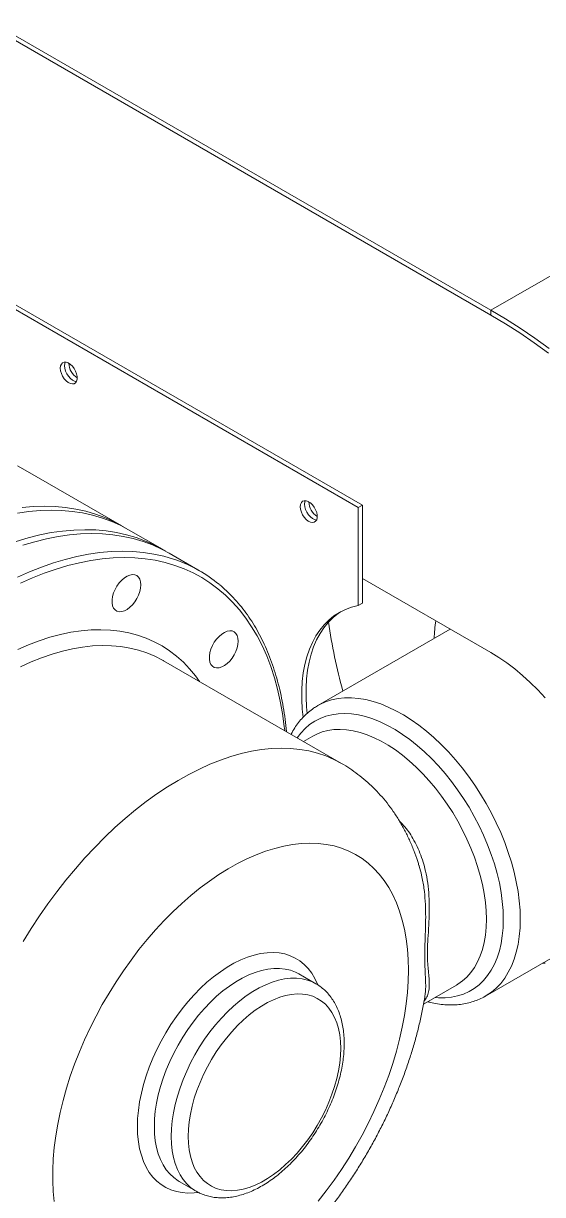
# Model space of a CAD drawing. Header units: millimetres. Extents: x 26816 to 90584, y 11074 to 56542.
# Drawn here: x 48742 to 49002, y 36932 to 37519 of the extents above; entities that cross this region are included whole.
import ezdxf

# ---------------------------------------------------------------- set-up
doc = ezdxf.new("R2010")
doc.units = ezdxf.units.MM
doc.layers.add('MAU_CAM', color=30, linetype='Continuous')

msp = doc.modelspace()

# ---------------------------------------------------------------- linework, layer by layer
at = {"layer": 'MAU_CAM', "linetype": 'Continuous', "lineweight": 0}
for p, q in [((48615.1, 37581.13), (48976.43, 37372.54)), ((48619.34, 37581.13), (48976.43, 37374.99)), ((48619.34, 37578.68), (48976.43, 37372.54)), ((49315.84, 37570.93), (48976.43, 37374.99)), ((48612.98, 37447.63), (48909.96, 37276.18)), ((48615.1, 37448.85), (48912.08, 37277.4)), ((48976.43, 37372.54), (48976.43, 37374.99)), ((48791.51, 37266.99), (48743.14, 37294.91)), ((48909.96, 37276.18), (48912.08, 37277.4)), ((48909.96, 37276.18), (48909.96, 37227.05)), ((48912.08, 37277.4), (48912.08, 37228.28)), ((48811.87, 37255.24), (48794.9, 37265.03)), ((48830.54, 37244.46), (48815.27, 37253.28)), ((48912.08, 37240.66), (48976.43, 37203.51)), ((48909.96, 37227.05), (48912.08, 37228.28)), ((48956.07, 37215.27), (48889.74, 37176.97)), ((48812.48, 37199.46), (48812.2, 37199.62)), ((48901.58, 37148.03), (48812.48, 37199.46)), ((48889.55, 37176.86), (48889.74, 37176.97)), ((48887.26, 37161.68), (48882.59, 37158.99)), ((48973.74, 37031.48), (49034.58, 37066.6)), ((48888.76, 37037.65), (48880.28, 37042.55)), ((48942.62, 37027.37), (48959.25, 37036.97)), ((48959.16, 37036.92), (48959.25, 37036.97)), ((48973.84, 37031.54), (48973.74, 37031.48)), ((48820.28, 36938.62), (48828.77, 36933.72)), ((48828.87, 36933.66), (48828.77, 36933.72))]:
    msp.add_line(p, q, dxfattribs=at)
at = {"layer": 'MAU_CAM', "linetype": 'Continuous', "lineweight": 0, "flags": 128}
for points in [[(48976.43, 37374.99), (48983.75, 37370.62), (48991.06, 37365.96), (48998.35, 37361.02), (49005.62, 37355.8)], [(48976.43, 37372.54), (48983.68, 37368.21), (48990.91, 37363.6), (48998.14, 37358.71), (49005.33, 37353.55)], [(48976.43, 37372.54), (48983.68, 37368.21), (48990.91, 37363.6), (48998.14, 37358.71), (49005.33, 37353.55)], [(48760.76, 37345.98), (48760.9, 37347.12), (48761.29, 37348.04), (48761.91, 37348.67), (48762.73, 37348.98), (48763.69, 37348.95), (48764.74, 37348.57), (48765.8, 37347.88), (48766.81, 37346.92), (48767.71, 37345.74), (48768.44, 37344.43), (48768.95, 37343.06), (48769.21, 37341.72), (48769.21, 37340.49), (48768.95, 37339.45), (48768.44, 37338.67), (48767.71, 37338.19), (48766.81, 37338.06), (48765.8, 37338.26), (48764.74, 37338.8), (48763.69, 37339.63), (48762.73, 37340.71), (48761.91, 37341.96), (48761.29, 37343.32), (48760.9, 37344.68), (48760.76, 37345.98)], [(48762.88, 37347.2), (48763.02, 37348.35), (48763.26, 37349)], [(48762.88, 37347.2), (48763.02, 37348.35), (48763.26, 37349)], [(48768.87, 37339.28), (48767.92, 37339.48), (48766.86, 37340.02), (48765.81, 37340.85), (48764.85, 37341.93), (48764.03, 37343.19), (48763.41, 37344.54), (48763.02, 37345.91), (48762.88, 37347.2)], [(48768.87, 37339.28), (48767.92, 37339.48), (48766.86, 37340.02), (48765.81, 37340.85), (48764.85, 37341.93), (48764.03, 37343.19), (48763.41, 37344.54), (48763.02, 37345.91), (48762.88, 37347.2)], [(48739.31, 37296.97), (48743.14, 37294.91)], [(48880.97, 37276.59), (48881.1, 37277.73), (48881.49, 37278.64), (48882.12, 37279.28), (48882.94, 37279.59), (48883.9, 37279.55), (48884.95, 37279.18), (48886.01, 37278.49), (48887.02, 37277.53), (48887.92, 37276.35), (48888.65, 37275.03), (48889.16, 37273.66), (48889.42, 37272.32), (48889.42, 37271.09), (48889.16, 37270.06), (48888.65, 37269.28), (48887.92, 37268.8), (48887.02, 37268.66), (48886.01, 37268.87), (48884.95, 37269.4), (48883.9, 37270.23), (48882.94, 37271.31), (48882.12, 37272.57), (48881.49, 37273.92), (48881.1, 37275.29), (48880.97, 37276.59)], [(48883.09, 37277.81), (48883.22, 37278.95), (48883.47, 37279.61)], [(48883.09, 37277.81), (48883.22, 37278.95), (48883.47, 37279.61)], [(48739.26, 37273.38), (48744.97, 37274.2), (48750.59, 37274.7), (48756.1, 37274.87), (48761.5, 37274.72), (48766.78, 37274.25), (48771.93, 37273.45), (48776.94, 37272.34), (48781.81, 37270.9), (48786.52, 37269.15), (48791.07, 37267.09), (48794.9, 37265.03)], [(48741.58, 37276.16), (48747.19, 37276.66), (48752.7, 37276.83), (48758.11, 37276.68), (48763.39, 37276.21), (48768.54, 37275.41), (48773.55, 37274.3), (48778.42, 37272.86), (48783.13, 37271.11), (48787.68, 37269.05), (48792.05, 37266.67), (48793.19, 37265.99)], [(48889.08, 37269.89), (48888.13, 37270.09), (48887.07, 37270.63), (48886.02, 37271.46), (48885.06, 37272.54), (48884.24, 37273.79), (48883.62, 37275.15), (48883.22, 37276.51), (48883.09, 37277.81)], [(48889.08, 37269.89), (48888.13, 37270.09), (48887.07, 37270.63), (48886.02, 37271.46), (48885.06, 37272.54), (48884.24, 37273.79), (48883.62, 37275.15), (48883.22, 37276.51), (48883.09, 37277.81)], [(48738.65, 37259.21), (48744.58, 37260.98), (48750.44, 37262.44), (48756.23, 37263.58), (48761.94, 37264.4), (48767.56, 37264.9), (48773.07, 37265.07), (48778.47, 37264.92), (48783.75, 37264.45), (48788.9, 37263.66), (48793.92, 37262.54), (48798.78, 37261.11), (48803.49, 37259.36), (48808.04, 37257.29), (48812.42, 37254.92), (48813.56, 37254.23)], [(48742.04, 37257.25), (48747.97, 37259.02), (48753.84, 37260.48), (48759.63, 37261.62), (48765.33, 37262.44), (48770.95, 37262.94), (48776.46, 37263.11), (48781.86, 37262.96), (48787.15, 37262.49), (48792.3, 37261.7), (48797.31, 37260.58), (48802.18, 37259.15), (48806.89, 37257.4), (48811.43, 37255.33), (48815.27, 37253.28)], [(48739.25, 37241.24), (48745.31, 37243.95), (48751.33, 37246.34), (48757.32, 37248.43), (48763.24, 37250.21), (48769.11, 37251.67), (48774.9, 37252.81), (48780.61, 37253.63), (48786.22, 37254.12), (48791.74, 37254.3), (48797.14, 37254.15), (48802.42, 37253.68), (48807.57, 37252.88), (48812.58, 37251.77), (48817.45, 37250.33), (48819.05, 37249.78)], [(48873.15, 37164.43), (48872.93, 37166.54), (48872.06, 37172.93), (48870.96, 37179.14), (48869.61, 37185.14), (48868.02, 37190.94), (48866.19, 37196.52), (48864.13, 37201.87), (48861.84, 37206.98), (48859.32, 37211.85), (48856.57, 37216.47), (48853.61, 37220.82), (48850.44, 37224.91), (48847.06, 37228.72), (48843.48, 37232.25), (48839.7, 37235.49), (48835.73, 37238.44), (48831.58, 37241.09), (48827.25, 37243.43), (48822.75, 37245.48), (48818.1, 37247.21), (48813.29, 37248.62), (48808.33, 37249.73), (48803.24, 37250.51), (48798.02, 37250.98), (48792.68, 37251.13), (48787.23, 37250.95), (48781.68, 37250.46), (48776.03, 37249.65), (48770.31, 37248.53), (48764.51, 37247.08), (48758.65, 37245.33), (48752.74, 37243.26), (48746.78, 37240.89), (48740.79, 37238.22)], [(48801.07, 37237.45), (48800.94, 37238.95), (48800.55, 37240.25), (48799.92, 37241.29), (48799.07, 37242.05), (48798.04, 37242.49), (48796.85, 37242.59), (48795.55, 37242.36), (48794.2, 37241.81), (48792.83, 37240.94), (48791.5, 37239.8), (48790.25, 37238.42), (48789.13, 37236.86), (48788.19, 37235.16), (48787.44, 37233.4), (48786.93, 37231.64), (48786.67, 37229.94), (48786.67, 37228.35), (48786.93, 37226.95), (48787.44, 37225.77), (48788.19, 37224.87), (48789.13, 37224.27), (48790.25, 37223.99), (48791.5, 37224.06), (48792.83, 37224.45), (48794.2, 37225.17), (48795.55, 37226.18), (48796.85, 37227.44), (48798.04, 37228.92), (48799.07, 37230.56), (48799.92, 37232.29), (48800.55, 37234.06), (48800.94, 37235.8), (48801.07, 37237.45)], [(48909.96, 37227.05), (48906.68, 37226.24), (48903.56, 37225.1), (48900.6, 37223.64), (48897.83, 37221.87), (48895.24, 37219.8), (48892.85, 37217.42), (48890.68, 37214.76), (48888.72, 37211.82), (48887, 37208.61), (48885.5, 37205.15), (48884.24, 37201.46), (48883.23, 37197.53), (48882.47, 37193.4), (48881.96, 37189.08), (48881.71, 37184.58), (48881.71, 37179.93), (48881.96, 37175.14), (48882.36, 37171.13)], [(48901.39, 37224.07), (48899.95, 37223.1), (48897.36, 37221.02), (48894.98, 37218.65), (48892.8, 37215.98), (48890.85, 37213.04), (48889.12, 37209.84), (48887.62, 37206.38), (48886.37, 37202.68), (48885.36, 37198.76), (48884.59, 37194.63), (48884.09, 37190.31), (48883.83, 37185.81), (48883.83, 37181.15), (48884.09, 37176.36), (48884.4, 37173.08)], [(48739.48, 37205.12), (48744.89, 37207.45), (48750.25, 37209.47), (48755.57, 37211.18), (48760.83, 37212.58), (48766.02, 37213.66), (48771.13, 37214.42), (48776.14, 37214.86), (48781.06, 37214.97), (48785.85, 37214.77), (48790.53, 37214.24), (48795.07, 37213.39), (48799.47, 37212.22), (48803.72, 37210.73), (48807.81, 37208.93), (48811.73, 37206.82), (48815.47, 37204.41), (48819.02, 37201.69), (48822.38, 37198.68), (48825.54, 37195.38), (48828.5, 37191.8), (48830.49, 37189.07)], [(48849.83, 37209.29), (48849.7, 37210.8), (48849.31, 37212.09), (48848.68, 37213.14), (48847.84, 37213.89), (48846.8, 37214.33), (48845.61, 37214.44), (48844.32, 37214.21), (48842.96, 37213.65), (48841.59, 37212.78), (48840.26, 37211.64), (48839.01, 37210.26), (48837.89, 37208.7), (48836.95, 37207.01), (48836.21, 37205.25), (48835.7, 37203.48), (48835.44, 37201.78), (48835.44, 37200.19), (48835.7, 37198.79), (48836.21, 37197.61), (48836.95, 37196.71), (48837.89, 37196.11), (48839.01, 37195.84), (48840.26, 37195.9), (48841.59, 37196.29), (48842.96, 37197.01), (48844.32, 37198.02), (48845.61, 37199.28), (48846.8, 37200.76), (48847.84, 37202.4), (48848.68, 37204.13), (48849.31, 37205.9), (48849.7, 37207.64), (48849.83, 37209.29)], [(48812.2, 37199.62), (48812.02, 37199.73), (48808.14, 37201.71), (48804.09, 37203.39), (48799.89, 37204.75), (48795.54, 37205.8), (48791.06, 37206.54), (48786.44, 37206.95), (48781.7, 37207.04), (48776.86, 37206.81), (48771.92, 37206.27), (48766.89, 37205.4), (48761.78, 37204.22), (48756.61, 37202.72), (48751.38, 37200.91), (48746.11, 37198.8), (48740.81, 37196.38)], [(48976.43, 37203.51), (48980.43, 37201.06), (48984.41, 37198.33), (48988.35, 37195.33), (48992.26, 37192.07), (48996.1, 37188.56), (48999.86, 37184.83), (49003.53, 37180.88)], [(48889.74, 37176.97), (48890.77, 37177.54), (48893.64, 37178.84), (48896.67, 37179.83), (48899.85, 37180.5), (48903.16, 37180.85), (48906.59, 37180.88), (48910.13, 37180.59), (48913.75, 37179.98), (48917.45, 37179.05), (48921.22, 37177.81), (48925.02, 37176.25), (48928.86, 37174.4), (48932.7, 37172.25), (48936.54, 37169.82), (48940.37, 37167.11), (48944.15, 37164.14), (48947.89, 37160.91), (48951.55, 37157.45), (48955.14, 37153.77), (48958.62, 37149.87), (48961.99, 37145.79), (48965.24, 37141.53), (48968.34, 37137.12), (48971.29, 37132.56), (48974.08, 37127.89), (48976.69, 37123.12), (48979.11, 37118.27), (48981.33, 37113.36), (48983.34, 37108.41), (48985.14, 37103.45), (48986.71, 37098.49), (48988.05, 37093.55), (48989.15, 37088.66), (48990.02, 37083.83), (48990.64, 37079.09), (48991.01, 37074.45), (48991.14, 37069.94)], [(48982.65, 37069.94), (48982.53, 37074.31), (48982.15, 37078.81), (48981.52, 37083.41), (48980.65, 37088.1), (48979.53, 37092.84), (48978.18, 37097.63), (48976.6, 37102.44), (48974.79, 37107.25), (48972.77, 37112.03), (48970.54, 37116.76), (48968.11, 37121.43), (48965.5, 37126), (48962.71, 37130.47), (48959.77, 37134.8), (48956.67, 37138.99), (48953.45, 37143), (48950.1, 37146.82), (48946.65, 37150.44), (48943.12, 37153.84), (48939.51, 37157), (48935.85, 37159.91), (48932.15, 37162.55), (48928.43, 37164.92), (48924.7, 37167), (48920.99, 37168.78), (48917.31, 37170.25), (48913.67, 37171.42), (48910.1, 37172.26), (48906.61, 37172.78), (48903.21, 37172.98), (48899.92, 37172.85), (48896.76, 37172.4), (48893.74, 37171.63), (48890.87, 37170.54), (48888.17, 37169.13), (48885.65, 37167.42), (48883.32, 37165.41), (48881.19, 37163.11), (48879.46, 37160.8)], [(48974.17, 37069.94), (48974.04, 37074.11), (48973.67, 37078.41), (48973.05, 37082.8), (48972.19, 37087.28), (48971.1, 37091.82), (48969.77, 37096.39), (48968.21, 37100.98), (48966.43, 37105.56), (48964.44, 37110.11), (48962.26, 37114.6), (48959.88, 37119.03), (48957.32, 37123.35), (48954.6, 37127.56), (48951.72, 37131.63), (48948.71, 37135.55), (48945.57, 37139.29), (48942.33, 37142.83), (48938.99, 37146.16), (48935.57, 37149.26), (48932.1, 37152.12), (48928.58, 37154.72), (48925.03, 37157.06), (48921.48, 37159.11), (48917.93, 37160.87), (48914.41, 37162.33), (48910.94, 37163.48), (48907.52, 37164.32), (48904.18, 37164.85), (48900.94, 37165.05), (48897.8, 37164.94), (48894.79, 37164.5), (48891.91, 37163.75), (48889.19, 37162.68), (48887.26, 37161.68)], [(48742.16, 37058.87), (48746.14, 37065.29), (48750.28, 37071.58), (48754.58, 37077.73), (48759.02, 37083.73), (48763.59, 37089.57), (48768.29, 37095.23), (48773.1, 37100.69), (48778.01, 37105.96), (48783.02, 37111.01), (48788.11, 37115.83), (48793.27, 37120.42), (48798.49, 37124.77), (48803.76, 37128.86), (48809.06, 37132.68), (48814.39, 37136.24), (48819.73, 37139.51), (48825.08, 37142.5), (48830.41, 37145.19), (48835.73, 37147.59), (48841.01, 37149.68), (48846.24, 37151.46), (48851.42, 37152.93), (48856.54, 37154.08), (48861.57, 37154.91), (48866.52, 37155.42), (48871.36, 37155.61), (48876.1, 37155.48), (48880.71, 37155.03), (48885.19, 37154.26), (48889.54, 37153.16), (48893.73, 37151.75), (48897.76, 37150.03), (48901.61, 37148.01)], [(48935.13, 37044.47), (48935.01, 37049.82), (48934.64, 37055.02), (48934.02, 37060.05), (48933.15, 37064.89), (48932.05, 37069.53), (48930.7, 37073.96), (48929.12, 37078.16), (48927.3, 37082.12), (48925.26, 37085.84), (48923, 37089.29), (48920.53, 37092.48), (48917.84, 37095.39), (48914.96, 37098.02), (48911.88, 37100.35), (48908.62, 37102.39), (48905.19, 37104.12), (48901.59, 37105.54), (48897.84, 37106.64), (48893.94, 37107.43), (48889.91, 37107.91), (48885.75, 37108.06), (48881.49, 37107.89), (48877.12, 37107.4), (48872.67, 37106.59), (48868.15, 37105.46), (48863.56, 37104.02), (48858.93, 37102.28), (48854.26, 37100.22), (48849.57, 37097.87), (48844.86, 37095.23), (48840.16, 37092.3), (48835.48, 37089.09), (48830.83, 37085.62), (48826.21, 37081.89), (48821.66, 37077.91), (48817.17, 37073.7), (48812.76, 37069.26), (48808.44, 37064.61), (48804.23, 37059.75), (48800.14, 37054.72), (48796.17, 37049.51), (48792.35, 37044.14), (48788.67, 37038.63), (48785.15, 37032.99), (48781.8, 37027.25), (48778.64, 37021.4), (48775.65, 37015.48), (48772.87, 37009.49), (48770.29, 37003.46), (48767.92, 36997.4), (48765.77, 36991.33), (48763.84, 36985.26), (48762.14, 36979.22), (48760.67, 36973.21), (48759.45, 36967.26), (48758.46, 36961.38), (48757.72, 36955.59), (48757.22, 36949.9), (48756.97, 36944.33), (48756.97, 36938.9), (48757.22, 36933.62), (48757.72, 36928.5)], [(48948.49, 37030.76), (48950.1, 37030.63), (48953.45, 37030.6), (48956.67, 37030.88), (48959.77, 37031.5), (48962.71, 37032.43), (48965.5, 37033.68), (48968.11, 37035.24), (48970.54, 37037.1), (48972.77, 37039.26), (48974.79, 37041.7), (48976.6, 37044.42), (48978.18, 37047.4), (48979.53, 37050.63), (48980.65, 37054.09), (48981.52, 37057.77), (48982.15, 37061.65), (48982.53, 37065.71), (48982.65, 37069.94)], [(48959.25, 37036.97), (48959.88, 37037.35), (48962.26, 37039.02), (48964.44, 37040.99), (48966.43, 37043.25), (48968.21, 37045.78), (48969.77, 37048.57), (48971.1, 37051.6), (48972.19, 37054.87), (48973.05, 37058.36), (48973.67, 37062.04), (48974.04, 37065.91), (48974.17, 37069.94)], [(48991.14, 37069.94), (48991.01, 37065.57), (48990.64, 37061.36), (48990.02, 37057.34), (48989.15, 37053.51), (48988.05, 37049.89), (48986.71, 37046.5), (48985.14, 37043.36), (48983.34, 37040.47), (48981.33, 37037.84), (48979.11, 37035.5), (48976.69, 37033.44), (48974.08, 37031.68), (48973.84, 37031.54)], [(48829.7, 36933.12), (48827.79, 36932.9), (48824.7, 36932.78), (48821.73, 36933), (48818.88, 36933.53), (48816.19, 36934.37), (48813.65, 36935.54), (48811.28, 36937), (48809.1, 36938.77), (48807.12, 36940.83), (48805.34, 36943.16), (48803.78, 36945.76), (48802.45, 36948.62), (48801.35, 36951.71), (48800.49, 36955.02), (48799.87, 36958.53), (48799.49, 36962.23), (48799.37, 36966.09), (48799.49, 36970.1), (48799.87, 36974.22), (48800.49, 36978.45), (48801.35, 36982.76), (48802.45, 36987.12), (48803.78, 36991.51), (48805.34, 36995.91), (48807.12, 37000.3), (48809.1, 37004.64), (48811.28, 37008.93), (48813.65, 37013.13), (48816.19, 37017.22), (48818.88, 37021.19), (48821.73, 37025), (48824.7, 37028.64), (48827.79, 37032.09), (48830.97, 37035.34), (48834.23, 37038.36), (48837.56, 37041.13), (48840.93, 37043.65), (48844.33, 37045.9), (48847.74, 37047.87), (48851.14, 37049.55), (48854.52, 37050.92), (48857.84, 37051.99), (48861.11, 37052.74), (48864.29, 37053.17), (48867.38, 37053.28), (48870.35, 37053.07), (48873.19, 37052.54), (48875.89, 37051.69), (48878.43, 37050.53), (48880.8, 37049.06), (48882.98, 37047.29), (48884.96, 37045.24), (48886.74, 37042.9), (48888.3, 37040.3), (48889.63, 37037.45), (48889.72, 37037.23)], [(48880.28, 37042.55), (48878.51, 37043.45), (48876, 37044.39), (48873.34, 37045.02), (48870.55, 37045.32), (48867.64, 37045.31), (48864.62, 37044.97), (48861.52, 37044.31), (48858.36, 37043.34), (48855.15, 37042.06), (48851.91, 37040.48), (48848.66, 37038.6), (48845.42, 37036.44), (48842.2, 37034.02), (48839.04, 37031.33), (48835.94, 37028.41), (48832.93, 37025.27), (48830.01, 37021.92), (48827.22, 37018.39), (48824.56, 37014.7), (48822.05, 37010.86), (48819.71, 37006.91), (48817.55, 37002.86), (48815.58, 36998.74), (48813.81, 36994.57), (48812.26, 36990.37), (48810.93, 36986.18), (48809.83, 36982.01), (48808.97, 36977.9), (48808.35, 36973.86), (48807.98, 36969.91), (48807.86, 36966.09), (48807.98, 36962.41), (48808.35, 36958.9), (48808.97, 36955.57), (48809.83, 36952.45), (48810.93, 36949.55), (48812.26, 36946.89), (48813.81, 36944.49), (48815.58, 36942.36), (48817.55, 36940.52), (48819.71, 36938.96), (48820.28, 36938.62)], [(49003.53, 37047.89), (49002.27, 37047.95)], [(48828.77, 36933.72), (48828.2, 36934.06), (48826.04, 36935.62), (48824.07, 36937.46), (48822.3, 36939.6), (48820.75, 36942), (48819.42, 36944.65), (48818.32, 36947.55), (48817.46, 36950.67), (48816.84, 36954), (48816.47, 36957.51), (48816.34, 36961.19), (48816.47, 36965.01), (48816.84, 36968.96), (48817.46, 36973), (48818.32, 36977.12), (48819.42, 36981.28), (48820.75, 36985.47), (48822.3, 36989.67), (48824.07, 36993.84), (48826.04, 36997.96), (48828.2, 37002.01), (48830.54, 37005.96), (48833.05, 37009.8), (48835.71, 37013.49), (48838.5, 37017.02), (48841.41, 37020.37), (48844.43, 37023.51), (48847.52, 37026.44), (48850.69, 37029.12), (48853.9, 37031.54), (48857.14, 37033.7), (48860.39, 37035.58), (48863.63, 37037.16), (48866.84, 37038.44), (48870.01, 37039.42), (48873.11, 37040.07), (48876.12, 37040.41), (48879.03, 37040.43), (48881.83, 37040.12), (48884.49, 37039.5), (48886.99, 37038.55), (48888.73, 37037.67)], [(48889.91, 36928.81), (48893.94, 36933.93), (48897.84, 36939.22), (48901.59, 36944.66), (48905.19, 36950.24), (48908.62, 36955.93), (48911.88, 36961.73), (48914.96, 36967.61), (48917.84, 36973.57), (48920.53, 36979.58), (48923, 36985.63), (48925.26, 36991.7), (48927.3, 36997.77), (48929.12, 37003.83), (48930.7, 37009.85), (48932.05, 37015.84), (48933.15, 37021.75), (48934.02, 37027.59), (48934.64, 37033.33), (48935.01, 37038.96), (48935.13, 37044.47)], [(48901.19, 37005.28), (48901.07, 37008.75), (48900.7, 37012.07), (48900.08, 37015.19), (48899.23, 37018.11), (48898.14, 37020.8), (48896.82, 37023.24), (48895.28, 37025.43), (48893.54, 37027.35), (48891.59, 37028.97), (48889.46, 37030.3), (48887.16, 37031.33), (48884.7, 37032.04), (48882.1, 37032.44), (48879.38, 37032.52), (48876.55, 37032.28), (48873.63, 37031.72), (48870.65, 37030.85), (48867.61, 37029.66), (48864.55, 37028.18), (48861.47, 37026.4), (48858.41, 37024.35), (48855.37, 37022.03), (48852.39, 37019.45), (48849.47, 37016.65), (48846.64, 37013.62), (48843.92, 37010.4), (48841.32, 37007), (48838.86, 37003.45), (48836.56, 36999.77), (48834.43, 36995.97), (48832.48, 36992.1), (48830.74, 36988.17), (48829.2, 36984.21), (48827.88, 36980.24), (48826.79, 36976.29), (48825.94, 36972.38), (48825.32, 36968.55), (48824.95, 36964.81), (48824.83, 36961.19), (48824.95, 36957.72), (48825.32, 36954.4), (48825.94, 36951.28), (48826.79, 36948.36), (48827.88, 36945.67), (48829.2, 36943.23), (48830.74, 36941.04), (48832.48, 36939.12), (48834.43, 36937.5), (48836.56, 36936.17), (48838.86, 36935.14), (48841.32, 36934.43), (48843.92, 36934.03), (48846.64, 36933.95), (48849.47, 36934.19), (48852.39, 36934.75), (48855.37, 36935.62), (48858.41, 36936.81), (48861.47, 36938.29), (48864.55, 36940.07), (48867.61, 36942.12), (48870.65, 36944.44), (48873.63, 36947.02), (48876.55, 36949.82), (48879.38, 36952.85), (48882.1, 36956.07), (48884.7, 36959.47), (48887.16, 36963.02), (48889.46, 36966.7), (48891.59, 36970.5), (48893.54, 36974.37), (48895.28, 36978.3), (48896.82, 36982.26), (48898.14, 36986.23), (48899.23, 36990.18), (48900.08, 36994.09), (48900.7, 36997.92), (48901.07, 37001.66), (48901.19, 37005.28)]]:
    msp.add_lwpolyline(points, dxfattribs=at)
at = {"layer": 'MAU_CAM', "linetype": 'Continuous', "lineweight": 0}
for centre, radius, start, end in [((48774.11, 37348.79), 9.11, 182.24096, 237.75366), ((48894.32, 37279.39), 9.11, 182.24096, 237.75366), ((48795.28, 37183.39), 70.52, 50.37921, 70.3002), ((49164.08, 37257.17), 271.75, 188.12955, 195.57024), ((49038.99, 37206.22), 91.11, 171.65966, 177.25078)]:
    msp.add_arc(centre, radius, start, end, dxfattribs=at)
for points, knots in [([(48874.01, 37163.94), (48873.8, 37165.99), (48873.38, 37170.14), (48872.47, 37176.19), (48871.34, 37182.12), (48869.99, 37187.87), (48868.41, 37193.43), (48866.62, 37198.8), (48864.62, 37203.96), (48862.4, 37208.91), (48859.97, 37213.63), (48857.34, 37218.13), (48854.51, 37222.39), (48851.48, 37226.4), (48848.27, 37230.18), (48844.86, 37233.67), (48842.25, 37236.12), (48840.72, 37237.32), (48840.46, 37237.53)], [0, 0, 0, 0, 0.064565, 0.130629, 0.196686, 0.262729, 0.328752, 0.394747, 0.460706, 0.52662, 0.592478, 0.658273, 0.723995, 0.789638, 0.8552, 0.92068, 0.986083, 1, 1, 1, 1]), ([(48889.54, 37176.82), (48888.91, 37176.44), (48887.36, 37175.53), (48885.09, 37173.76), (48882.72, 37171.58), (48880.55, 37169.15), (48878.58, 37166.46), (48877.19, 37164.26), (48876.52, 37162.9), (48876.37, 37162.58)], [0, 0, 0, 0, 0.115416, 0.280613, 0.446051, 0.612258, 0.779665, 0.948569, 1, 1, 1, 1]), ([(48940.39, 37096.8), (48940.19, 37097.52), (48939.44, 37100.11), (48937.86, 37104.4), (48935.67, 37109.64), (48933.22, 37114.65), (48930.52, 37119.41), (48927.6, 37123.93), (48924.45, 37128.19), (48921.1, 37132.19), (48917.55, 37135.91), (48913.81, 37139.37), (48909.89, 37142.55), (48905.84, 37145.46), (48903.02, 37147.16), (48901.62, 37148)], [0, 0, 0, 0, 0.033136, 0.119594, 0.204981, 0.289215, 0.372258, 0.454117, 0.534842, 0.614514, 0.693241, 0.77115, 0.848381, 0.925083, 1, 1, 1, 1]), ([(48930.66, 37119.06), (48931.36, 37118.37), (48933.97, 37115.83), (48936.82, 37111.43), (48939.54, 37106.35), (48941.37, 37101.99), (48942.86, 37097.46), (48944.13, 37092.27), (48945.07, 37086.45), (48945.56, 37080.01), (48945.61, 37073.51), (48945.32, 37066.81), (48944.92, 37061.18), (48944.69, 37056.7), (48944.6, 37053.51), (48944.64, 37050.56), (48944.77, 37047.86), (48944.98, 37045.35), (48945.27, 37042.53), (48945.55, 37039.54), (48945.62, 37036.43), (48945.28, 37033.6), (48944.52, 37031), (48943.42, 37029.52), (48942.89, 37028.8)], [0, 0, 0, 0, 0.025189, 0.093046, 0.132623, 0.172511, 0.213292, 0.254341, 0.308831, 0.36379, 0.419985, 0.476576, 0.539033, 0.570917, 0.603107, 0.633907, 0.665037, 0.696991, 0.729142, 0.782576, 0.836389, 0.891241, 0.946514, 1, 1, 1, 1]), ([(48943.35, 37031.73), (48943.45, 37032.28), (48943.74, 37033.92), (48943.79, 37036.96), (48943.65, 37041.12), (48943.35, 37046.12), (48943.21, 37052.18), (48943.41, 37059.03), (48943.71, 37065.9), (48943.8, 37072.6), (48943.59, 37078.99), (48942.97, 37085.5), (48941.89, 37091.34), (48940.99, 37095.12), (48940.46, 37096.69), (48940.42, 37096.81)], [0, 0, 0, 0, 0.041857, 0.124521, 0.207671, 0.305485, 0.405172, 0.50304, 0.602941, 0.685151, 0.76784, 0.852042, 0.936893, 0.995139, 1, 1, 1, 1]), ([(48902.95, 37007.73), (48902.94, 37008.39), (48902.92, 37010.28), (48902.7, 37013.33), (48902.2, 37016.81), (48901.44, 37020.13), (48900.44, 37023.27), (48899.19, 37026.2), (48897.71, 37028.9), (48896, 37031.36), (48894.1, 37033.56), (48892, 37035.46), (48890.19, 37036.83), (48889.04, 37037.45), (48888.7, 37037.64)], [0, 0, 0, 0, 0.050114, 0.144335, 0.23861, 0.332664, 0.426235, 0.519014, 0.610695, 0.701048, 0.789985, 0.877597, 0.964144, 1, 1, 1, 1]), ([(48739.58, 36867.45), (48739.7, 36867.37), (48741.22, 36866.43), (48744.31, 36864.88), (48748.82, 36862.82), (48753.48, 36861.07), (48758.25, 36859.61), (48763.12, 36858.44), (48768.1, 36857.56), (48773.18, 36856.97), (48778.34, 36856.68), (48783.58, 36856.7), (48788.91, 36857.01), (48794.3, 36857.63), (48799.75, 36858.56), (48805.26, 36859.8), (48810.81, 36861.35), (48816.39, 36863.21), (48821.98, 36865.38), (48827.57, 36867.85), (48833.14, 36870.62), (48838.69, 36873.67), (48844.18, 36877), (48849.62, 36880.6), (48854.98, 36884.45), (48860.26, 36888.54), (48865.45, 36892.85), (48870.53, 36897.39), (48875.5, 36902.13), (48880.36, 36907.07), (48885.09, 36912.19), (48889.69, 36917.48), (48894.15, 36922.94), (48898.48, 36928.55), (48902.65, 36934.31), (48906.66, 36940.2), (48910.52, 36946.2), (48914.21, 36952.33), (48917.72, 36958.55), (48921.06, 36964.87), (48924.21, 36971.26), (48927.17, 36977.73), (48929.93, 36984.26), (48932.5, 36990.84), (48934.85, 36997.46), (48936.99, 37004.11), (48938.91, 37010.78), (48940.61, 37017.47), (48942.05, 37024.14), (48942.98, 37028.9), (48943.35, 37031.42), (48943.39, 37031.72)], [0, 0, 0, 0, 0.0016037, 0.0205182, 0.0394131, 0.0583227, 0.0772862, 0.0963423, 0.1155283, 0.1348797, 0.1544291, 0.1742051, 0.194231, 0.2145231, 0.2350895, 0.2559288, 0.2770296, 0.2983709, 0.3199233, 0.3416516, 0.3635174, 0.3854825, 0.4075111, 0.4295721, 0.4516344, 0.4736783, 0.4956912, 0.5176651, 0.5395956, 0.5614815, 0.5833238, 0.6051251, 0.6268894, 0.6486215, 0.6703271, 0.6920121, 0.7136828, 0.7353456, 0.7570073, 0.7786737, 0.8003503, 0.8220437, 0.8437608, 0.8655082, 0.8872923, 0.9091194, 0.9309952, 0.9529245, 0.9749113, 0.996958, 1, 1, 1, 1]), ([(48944.78, 37028.62), (48945.51, 37028.43), (48947.48, 37027.9), (48950.65, 37027.38), (48954.27, 37027.02), (48957.8, 37026.99), (48961.23, 37027.27), (48964.53, 37027.85), (48967.7, 37028.72), (48970.7, 37029.9), (48972.75, 37030.86), (48973.75, 37031.5), (48973.85, 37031.56)], [0, 0, 0, 0, 0.069175, 0.187366, 0.304834, 0.421366, 0.536798, 0.651047, 0.764146, 0.876246, 0.987605, 1, 1, 1, 1]), ([(48828.91, 36933.68), (48829.45, 36933.37), (48830.79, 36932.61), (48833.1, 36931.72), (48835.78, 36930.96), (48838.58, 36930.51), (48841.48, 36930.34), (48844.47, 36930.47), (48847.54, 36930.89), (48850.68, 36931.61), (48853.87, 36932.63), (48857.08, 36933.94), (48860.3, 36935.53), (48863.51, 36937.4), (48866.69, 36939.52), (48869.82, 36941.89), (48872.88, 36944.48), (48875.86, 36947.29), (48878.75, 36950.3), (48881.53, 36953.49), (48884.2, 36956.84), (48886.73, 36960.33), (48889.11, 36963.96), (48891.34, 36967.69), (48893.41, 36971.52), (48895.3, 36975.42), (48897, 36979.38), (48898.5, 36983.37), (48899.8, 36987.37), (48900.89, 36991.37), (48901.76, 36995.35), (48902.4, 36999.29), (48902.8, 37003.09), (48902.94, 37005.89), (48902.95, 37007.4), (48902.95, 37007.73)], [0, 0, 0, 0, 0.019864, 0.049091, 0.078373, 0.107862, 0.137681, 0.16791, 0.198579, 0.229663, 0.261098, 0.292795, 0.324663, 0.356622, 0.388608, 0.420572, 0.452497, 0.484374, 0.516201, 0.547982, 0.579726, 0.611439, 0.643133, 0.674817, 0.706501, 0.738194, 0.769906, 0.801647, 0.833428, 0.865259, 0.89715, 0.929107, 0.961136, 0.991503, 1, 1, 1, 1])]:
    msp.add_open_spline(points, degree=3, knots=knots, dxfattribs=at)

doc.saveas('drawing.dxf')
